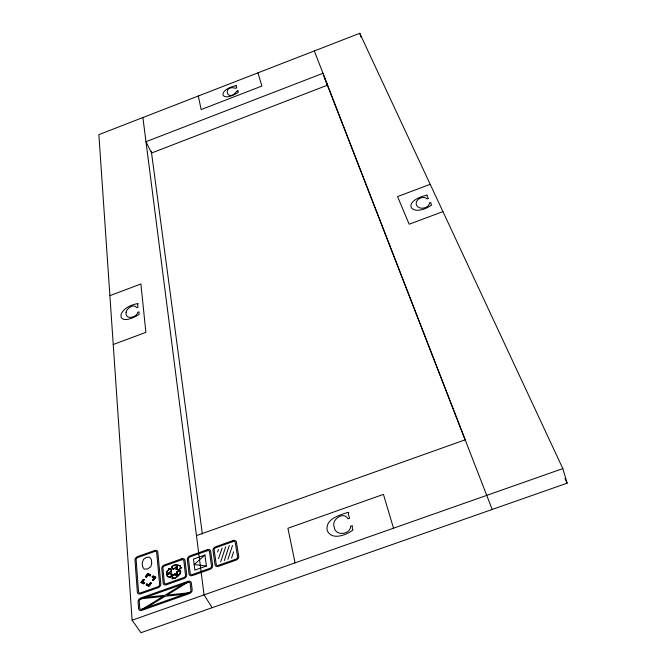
<?xml version="1.0" encoding="UTF-8"?>
<svg xmlns="http://www.w3.org/2000/svg" width="666" height="666" viewBox="0 0 666 666"><rect width="100%" height="100%" fill="white"/><g stroke="black" fill="none" stroke-linecap="round" stroke-linejoin="round"><path stroke-width="1" d="M231.577 558.041L233.608 551.814M227.939 559.323L232.501 545.437M224.3 560.614L229.304 545.479M225.707 546.753L220.662 561.888M218.531 558.707L222.111 548.035M217.582 552.081L218.481 549.408M150.558 582.45L148.801 584.748L146.761 583.799M152.314 580.161L154.062 577.872L152.031 576.931M150.766 582.55L148.826 585.081L146.587 584.024M152.522 580.253L154.445 577.738L152.206 576.698M151.224 583.025L148.909 586.047L146.237 584.798M153.28 580.344L155.578 577.339L152.905 576.107M151.423 583.125L148.934 586.38L146.054 585.023M153.48 580.436L155.961 577.197L153.08 575.874M143.315 579.337L140.826 582.567L143.681 583.907M145.371 576.673L147.852 573.459L150.707 574.775M143.523 579.428L141.209 582.434L143.864 583.674M145.579 576.764L147.877 573.784L150.533 575.008M144.272 579.52L142.333 582.034L144.564 583.075M146.029 577.239L147.96 574.733L150.183 575.765M144.472 579.611L142.715 581.893L144.738 582.842M146.229 577.33L147.985 575.058L150.008 575.99M204.937 555.028L194.172 564.577L206.402 566.033L204.937 555.028L193.498 559.082L194.855 570.121L206.402 566.033M359.748 33.3L98.868 134.64L132.101 620.212L140.959 632.7L567.132 483.166L562.828 468.589L359.748 33.3L360.989 36.955M109.89 295.646L140.901 283.974L145.879 332.351L113.228 344.522M430.211 184.324L397.56 196.587L409.182 224.217L442.94 211.613M196.462 535.606L465.467 439.702M132.101 620.212L562.828 468.589M212.179 607.708L204.062 594.88L142.89 117.541M564.943 478.463L567.132 483.166M314.319 50.949L492.199 509.465M324.109 76.748L325.566 80.503M326.165 82.043L465.301 440.226M257.95 72.844L261.88 86.047L201.14 109.582L198.326 96.004M393.514 528.196L383.441 494.372L287.912 528.255L295.08 562.845M151.332 151.324L202.356 534.024M180.32 570.62L179.712 574.308L177.098 574.666L177.123 571.528L180.32 570.62M180.528 570.387C181.477 572.768 179.637 576.098 176.898 574.825L176.923 571.403L180.528 570.387M429.578 203.063C428.812 208.458 418.831 210.373 416.491 205.07C414.269 199.642 423.41 194.963 427.089 198.943L428.421 198.443L427.172 196.453L427.347 195.113L426.39 195.263C399.95 201.665 411.288 218.864 431.668 205.028L431.044 204.454L430.885 202.572L429.578 203.063M176.989 565.792L176.965 568.881L175.699 569.23L178.746 569.963L181.81 567.465L180.561 567.84L180.078 565.567L176.607 564.81L176.989 565.792M177.198 565.725L177.164 568.997L176.44 569.205L178.738 569.755L181.069 567.865L180.353 568.073L180.253 565.9L177.098 565.118L177.198 565.725M166.841 571.436L166.8 575.033L170.737 571.511L171.378 572.302L171.462 569.139L168.381 568.514L168.998 569.288L166.841 571.436M167.049 571.403L167.008 574.383L170.812 571.245L171.187 571.719L171.262 569.297L168.914 568.822L169.272 569.272L167.049 571.403M126.099 312.304C124.733 320.146 136.663 317.932 137.77 312.304L139.028 311.838L139.003 314.535C115.251 328.962 115.21 307.875 137.254 303.688L138.112 303.579L137.579 305.02L138.087 307.242L136.813 307.717C134.082 303.23 126.648 308.225 126.099 312.304M350.666 526.248C350.391 534.706 335.281 536.496 334.257 527.247C330.877 519.655 343.723 510.839 347.993 518.822L349.692 518.223L348.351 514.643L348.701 512.412L347.502 512.487C339.302 515.401 325.449 518.706 327.123 530.303C331.477 540.917 346.253 535.156 353.055 529.953L352.347 528.871L352.339 525.657L350.666 526.248M237.953 90.751L238.145 92.474C220.504 103.638 216.375 90.218 235.756 85.681L236.48 85.539L236.147 86.513L236.763 87.887L235.706 88.303C221.936 84.182 227.014 103.871 236.905 91.159L237.953 90.751M151.723 563.294L150.841 566.766L147.502 568.947L144.172 569.139L142.524 566.566L142.233 562.945L143.506 559.307L146.495 557.35L149.609 557.134L151.407 559.681L151.723 563.294M167.199 574.966L167.299 576.606L170.363 577.439L172.211 574.134L168.873 573.376L167.199 574.966M167.382 574.999L167.466 576.456L170.288 577.214L171.928 574.275L168.873 573.584L167.382 574.999M172.735 577.772L172.361 578.438L172.344 576.032L174.733 574.184L174.359 574.858L178.247 575.632L174.942 578.18L172.735 577.772M172.81 577.996L172.161 579.154L172.144 575.99L175.283 573.543L174.634 574.708L178.946 575.282L174.942 578.363L172.81 577.996M176.407 566.824L173.343 569.255L171.77 567.265C172.469 565.675 176.981 563.336 176.407 566.824M176.607 566.866L173.268 569.522L171.495 567.274C172.286 565.467 177.264 563.045 176.607 566.866M163.02 596.478L141.642 609.606L145.579 608.216L165.035 596.27L185.498 594.147L189.452 592.748L166.95 595.096L188.203 582.042L184.282 583.424L164.943 595.304L144.713 597.41L140.817 598.784L163.02 596.478M323.002 73.277L145.987 141.708L151.557 153.014L327.389 85.206L323.002 73.277M154.587 550.532L137.77 556.526A3.313 2.323 -37.1 0 0 134.982 560.089L137.371 592.315A3.413 2.439 -38.6 0 0 140.643 593.881L157.984 587.745A3.405 2.456 -37.8 0 0 160.814 584.015L157.809 551.964A3.305 2.331 -36.3 0 0 154.587 550.532M154.67 551.49L137.845 557.484A2.048 1.432 -37.1 0 0 136.122 559.69L138.545 591.899A2.115 1.507 -38.6 0 0 140.568 592.865L157.892 586.738A2.106 1.515 -37.8 0 0 159.64 584.432L156.66 552.372A2.048 1.44 -36.3 0 0 154.67 551.49M181.668 558.816L164.544 564.901A3.355 2.406 -36.8 0 0 161.763 568.539L163.162 583.191A3.405 2.456 -37.5 0 0 166.5 584.731L183.908 578.579A3.397 2.473 -36.6 0 0 186.696 574.858L185.006 560.289A3.355 2.423 -36 0 0 181.668 558.816M207.259 549.725L190.076 555.835A3.347 2.423 -35.6 0 0 187.337 559.457L189.052 574.025A3.397 2.481 -36.2 0 0 192.457 575.557L209.923 569.372A3.388 2.498 -35.3 0 0 212.67 565.667L210.664 551.182A3.347 2.439 -34.7 0 0 207.259 549.725M232.95 540.601L215.701 546.728A3.338 2.448 -34.3 0 0 213.003 550.349L215.035 564.826A3.388 2.506 -34.9 0 0 218.506 566.341L236.047 560.131A3.38 2.514 -33.9 0 0 238.744 556.443L236.422 542.032A3.338 2.456 -33.3 0 0 232.95 540.601M181.776 559.79L164.644 565.875A2.073 1.49 -36.8 0 0 162.92 568.131L164.335 582.775A2.106 1.523 -37.5 0 0 166.4 583.724L183.791 577.572A2.098 1.532 -36.6 0 0 185.514 575.274L183.841 560.697A2.073 1.499 -36 0 0 181.776 559.79M207.392 550.699L190.193 556.801A2.073 1.499 -35.6 0 0 188.495 559.049L190.235 573.609A2.098 1.532 -36.2 0 0 192.332 574.55L209.79 568.373A2.098 1.54 -35.3 0 0 211.488 566.083L209.499 551.59A2.065 1.507 -34.7 0 0 207.392 550.699M233.1 541.566L215.842 547.693A2.065 1.515 -34.3 0 0 214.169 549.933L216.217 564.41A2.09 1.548 -34.9 0 0 218.365 565.342L235.889 559.14A2.09 1.557 -33.9 0 0 237.562 556.859L235.248 542.449A2.065 1.515 -33.3 0 0 233.1 541.566M187.92 581.351L140.959 597.951A3.447 2.473 -39 0 0 138.07 601.714L138.595 608.691A3.472 2.498 -39.4 0 0 141.908 610.314L189.344 593.597A3.447 2.539 -37.3 0 0 192.158 589.801L191.333 582.9A3.422 2.514 -36.9 0 0 187.92 581.351M188.037 582.359L141.034 598.967A2.131 1.532 -39 0 0 139.252 601.298L139.777 608.274A2.148 1.54 -39.4 0 0 141.825 609.273L189.219 592.565A2.131 1.573 -37.3 0 0 190.959 590.218L190.151 583.324A2.115 1.557 -36.9 0 0 188.037 582.359"/></g></svg>
